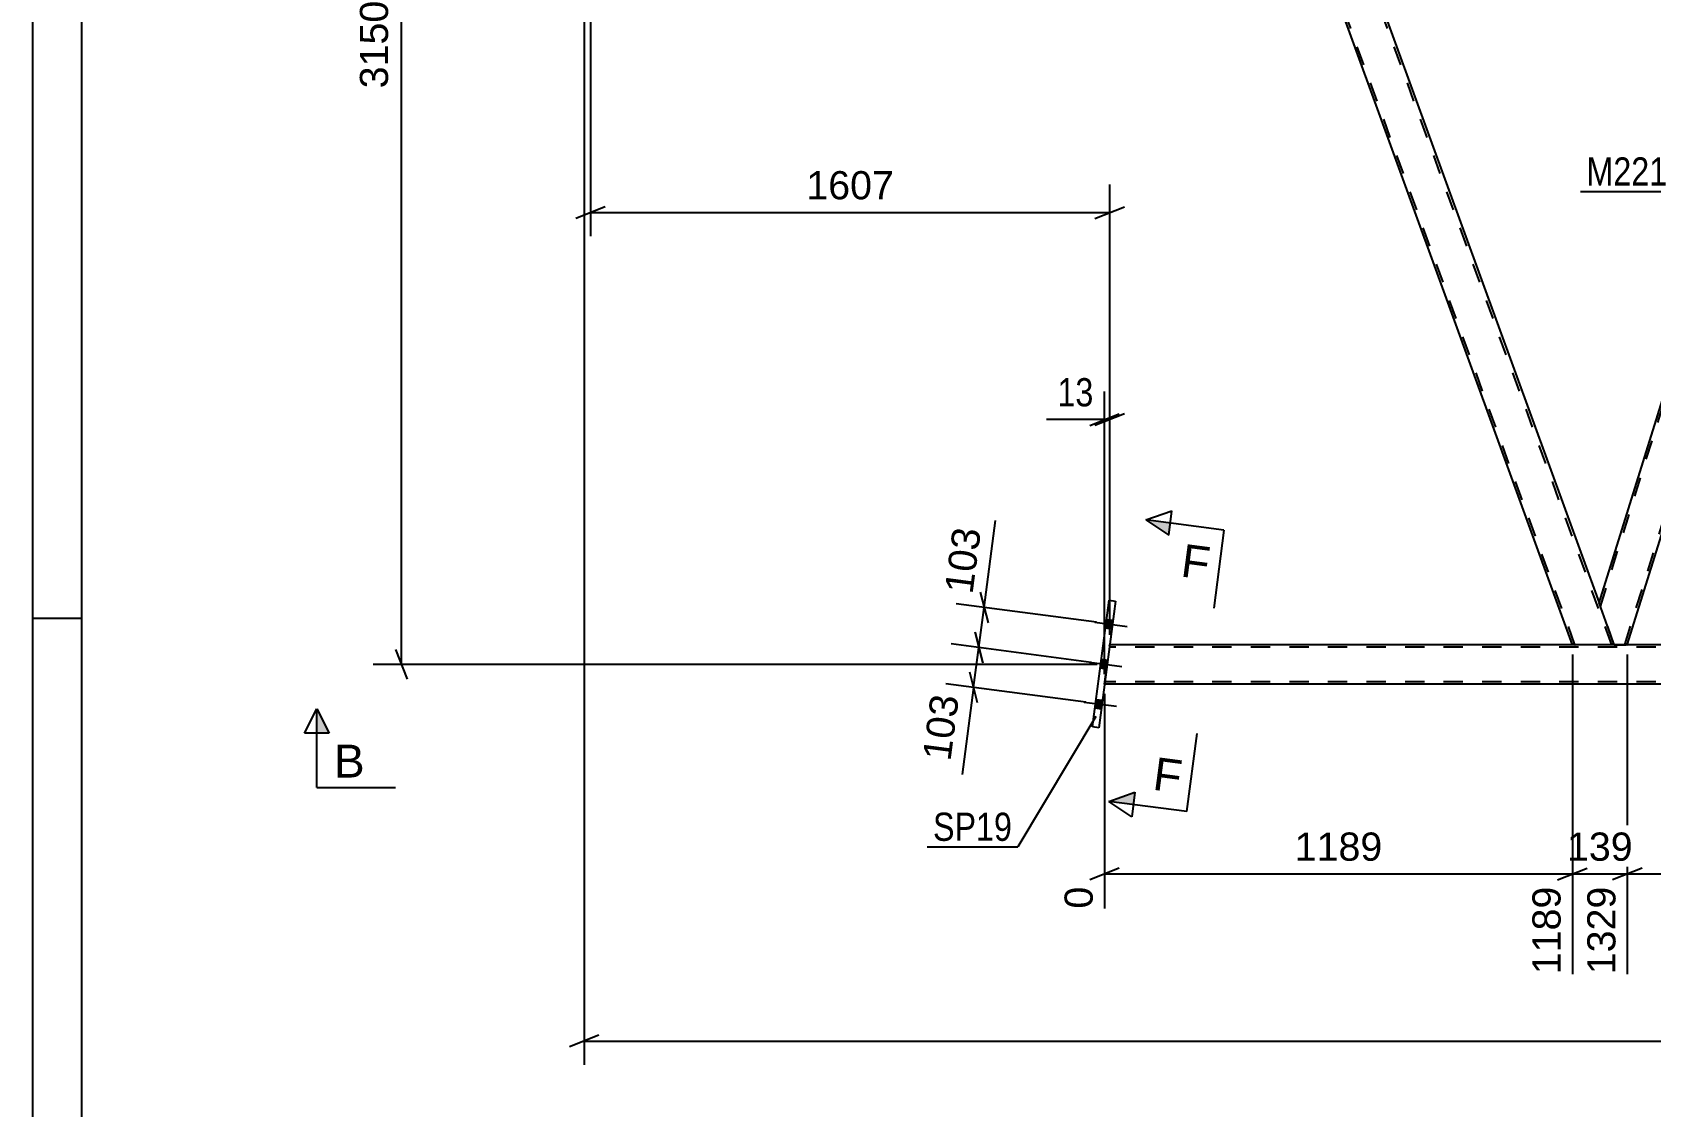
# Model space of a CAD drawing. Header units: millimetres. Extents: x -57 to 784, y -419 to 175.
# Drawn here: x -56.7 to 107.8, y -170.9 to -61.8 of the extents above; entities that cross this region are included whole.
import ezdxf

# ---------------------------------------------------------------- set-up
doc = ezdxf.new("R2010")
doc.units = ezdxf.units.MM
doc.linetypes.add('DXK_LINE_DOT2', pattern=[3.9198, 1.9599, -1.9599])
doc.styles.add('Arial', font='ARIAL.TTF', dxfattribs={"height": 0.2})
doc.styles.add('Arial Narrow', font='ARIALN.TTF', dxfattribs={"height": 0.2})

# ---------------------------------------------------------------- blocks, each defined once
blk = doc.blocks.new('Unknown-122571493-1113')
at = {"color": 5, "linetype": 'Continuous'}
for p, q in [((-56.74, 174.68), (-56.74, -419.32)), ((-51.74, 169.68), (-51.74, -414.32)), ((-51.74, -121.32), (-56.74, -121.32))]:
    blk.add_line(p, q, dxfattribs=at)
blk = doc.blocks.new('Part-122571493-2665 - 2452')
at = {"color": 2, "linetype": 'Continuous'}
for p, q in [((51.04, -132.36), (52.73, -119.47)), ((53.37, -119.56), (51.67, -132.44)), ((52.73, -119.47), (53.37, -119.56)), ((51.67, -132.44), (51.04, -132.36))]:
    blk.add_line(p, q, dxfattribs=at)
blk = doc.blocks.new('Part-122571493-2473 - 2452')
at = {"color": 2, "linetype": 'Continuous'}
for p, q in [((99.82, -124), (55.42, -2)), ((55.42, -2), (59.68, -2)), ((59.68, -2), (102.53, -119.75)), ((104.04, -124), (99.82, -124)), ((104.08, -124), (104.04, -124))]:
    blk.add_line(p, q, dxfattribs=at)
at = {"color": 7, "linetype": 'DXK_LINE_DOT2'}
for p, q in [((100.08, -124), (55.67, -2)), ((55.67, -2), (55.69, -2)), ((103.82, -124), (59.42, -2)), ((104.08, -124), (102.53, -119.75)), ((100.08, -124), (100.1, -124))]:
    blk.add_line(p, q, dxfattribs=at)
blk = doc.blocks.new('Bolt-122571493-2495 - 2452')
at = {"linetype": 'Continuous'}
for points in [[(53, -122.37), (53.11, -121.5), (52.48, -121.42), (52.36, -122.29)], [(53, -122.37), (53.11, -121.5), (52.48, -121.42), (52.36, -122.29)], [(53, -122.37), (53.11, -121.5), (52.48, -121.42), (52.36, -122.29)], [(52.46, -126.44), (52.58, -125.56), (51.94, -125.48), (51.83, -126.35)], [(52.46, -126.44), (52.58, -125.56), (51.94, -125.48), (51.83, -126.35)], [(51.93, -130.5), (52.04, -129.63), (51.41, -129.55), (51.29, -130.42)], [(51.93, -130.5), (52.04, -129.63), (51.41, -129.55), (51.29, -130.42)], [(51.93, -130.5), (52.04, -129.63), (51.41, -129.55), (51.29, -130.42)]]:
    blk.add_hatch(color=1, dxfattribs=at).paths.add_polyline_path(points)
at = {"color": 1, "linetype": 'Continuous'}
for p, q in [((51.27, -121.7), (54.56, -122.13)), ((51.27, -121.7), (54.56, -122.13)), ((51.27, -121.7), (54.56, -122.13)), ((52.48, -121.42), (53.11, -121.5)), ((52.48, -121.42), (53.11, -121.5)), ((52.48, -121.42), (53.11, -121.5)), ((52.36, -122.29), (53, -122.37)), ((52.36, -122.29), (53, -122.37)), ((52.36, -122.29), (53, -122.37)), ((50.73, -125.77), (54.03, -126.2)), ((50.73, -125.77), (54.03, -126.2)), ((51.83, -126.35), (52.46, -126.44)), ((51.83, -126.35), (52.46, -126.44)), ((51.94, -125.48), (52.58, -125.56)), ((51.94, -125.48), (52.58, -125.56)), ((50.2, -129.83), (53.49, -130.26)), ((50.2, -129.83), (53.49, -130.26)), ((50.2, -129.83), (53.49, -130.26)), ((51.41, -129.55), (52.04, -129.63)), ((51.41, -129.55), (52.04, -129.63)), ((51.41, -129.55), (52.04, -129.63)), ((51.29, -130.42), (51.93, -130.5)), ((51.29, -130.42), (51.93, -130.5)), ((51.29, -130.42), (51.93, -130.5))]:
    blk.add_line(p, q, dxfattribs=at)
blk = doc.blocks.new('Part-122571493-2734 - 2452')
at = {"color": 2, "linetype": 'Continuous'}
for p, q in [((102.53, -119.75), (139.24, -2)), ((140.55, -2), (139.24, -2)), ((142.1, -6.25), (140.55, -2)), ((105.4, -124), (142.1, -6.25)), ((104.08, -124), (102.53, -119.75)), ((104.08, -124), (104.89, -124)), ((105.36, -124), (104.89, -124)), ((105.36, -124), (105.4, -124))]:
    blk.add_line(p, q, dxfattribs=at)
at = {"color": 7, "linetype": 'DXK_LINE_DOT2'}
for p, q in [((102.67, -120.12), (139.49, -2)), ((105.15, -124), (141.96, -5.88)), ((104.89, -124), (105.25, -124))]:
    blk.add_line(p, q, dxfattribs=at)
blk = doc.blocks.new('Part-122571493-2896 - 2452')
at = {"color": 7, "linetype": 'DXK_LINE_DOT2'}
for p, q in [((52.26, -128), (52.78, -124)), ((708.02, -124.24), (52.75, -124.24)), ((105.4, -124), (99.82, -124)), ((708.02, -127.76), (52.29, -127.76))]:
    blk.add_line(p, q, dxfattribs=at)
at = {"color": 2, "linetype": 'Continuous'}
for p, q in [((99.82, -124), (52.78, -124)), ((180.21, -124), (105.4, -124)), ((180.21, -128), (52.26, -128))]:
    blk.add_line(p, q, dxfattribs=at)
blk = doc.blocks.new('StraightDimension-122571493-3613 - 2452')
at = {"color": 7, "linetype": 'Continuous'}
for p, q in [((-0.64, -7.5), (-0.64, -166.68)), ((0.86, -163.68), (-2.14, -164.88)), ((-0.64, -164.28), (717.28, -164.28))]:
    blk.add_line(p, q, dxfattribs=at)
blk = doc.blocks.new('StraightDimension-122571493-3069 - 2452')
at = {"color": 7, "linetype": 'Continuous'}
for p, q in [((52.26, -127), (52.26, -98.27)), ((52.78, -123), (52.78, -98.27)), ((50.76, -101.72), (53.76, -100.52)), ((54.28, -100.52), (51.28, -101.72)), ((52.26, -101.12), (52.78, -101.12))]:
    blk.add_line(p, q, dxfattribs=at)
at = {"color": 0}
blk.add_wipeout([(51.73, -100.37), (51.73, -96.17), (46.87, -96.17), (46.87, -100.37)], dxfattribs=at)
at = {"color": 7, "linetype": 'Continuous'}
blk.add_line((52.26, -101.12), (46.35, -101.12), dxfattribs=at)
blk.add_line((52.26, -101.12), (46.35, -101.12), dxfattribs=at)
at = {"color": 3, "style": 'Arial Narrow'}
blk.add_text('13', height=2.863, dxfattribs=at).set_placement((47.47, -99.77))
blk = doc.blocks.new('StraightDimension-122571493-3304 - 2452')
at = {"color": 7, "linetype": 'Continuous'}
for p, q in [((105.4, -125), (105.4, -157.49)), ((184.96, -125), (184.96, -157.49)), ((106.9, -146.7), (103.9, -147.9)), ((105.4, -147.3), (184.96, -147.3)), ((183.46, -147.9), (186.46, -146.7))]:
    blk.add_line(p, q, dxfattribs=at)
at = {"color": 0}
blk.add_wipeout([(150.22, -146.55), (150.22, -142.35), (140.13, -142.35), (140.13, -146.55)], dxfattribs=at)
at = {"color": 0, "linetype": 'Continuous'}
blk.add_wipeout([(184.36, -148), (180.16, -148), (180.16, -158.09), (184.36, -158.09)], dxfattribs=at)
at = {"color": 3, "style": 'Arial'}
blk.add_text('1989', height=2.865, dxfattribs=at).set_placement((140.73, -145.95))
at = {"color": 3, "linetype": 'Continuous', "style": 'Arial'}
blk.add_text('3318', height=2.865, rotation=90.0002, dxfattribs=at).set_placement((183.76, -157.49))
blk = doc.blocks.new('StraightDimension-122571493-3320 - 2452')
at = {"color": 7, "linetype": 'Continuous'}
for p, q in [((99.82, -125), (99.82, -157.49)), ((105.4, -125), (105.4, -157.49)), ((98.32, -147.9), (101.32, -146.7)), ((99.82, -147.3), (105.4, -147.3)), ((106.9, -146.7), (103.9, -147.9))]:
    blk.add_line(p, q, dxfattribs=at)
at = {"color": 0}
blk.add_wipeout([(106.55, -146.55), (106.55, -142.35), (98.67, -142.35), (98.67, -146.55)], dxfattribs=at)
at = {"color": 0, "linetype": 'Continuous'}
blk.add_wipeout([(104.8, -148), (100.6, -148), (100.6, -158.09), (104.8, -158.09)], dxfattribs=at)
at = {"color": 3, "style": 'Arial'}
blk.add_text('139', height=2.865, dxfattribs=at).set_placement((99.27, -145.95))
at = {"color": 3, "linetype": 'Continuous', "style": 'Arial'}
blk.add_text('1329', height=2.865, rotation=90.0002, dxfattribs=at).set_placement((104.2, -157.49))
blk = doc.blocks.new('StraightDimension-122571493-3525 - 2452')
at = {"color": 7, "linetype": 'Continuous'}
for p, q in [((99.82, -125), (99.82, -157.49)), ((52.26, -129), (52.26, -150.82)), ((53.76, -146.7), (50.76, -147.9)), ((52.26, -147.3), (99.82, -147.3)), ((98.32, -147.9), (101.32, -146.7))]:
    blk.add_line(p, q, dxfattribs=at)
at = {"color": 0}
blk.add_wipeout([(81.09, -146.55), (81.09, -142.35), (70.99, -142.35), (70.99, -146.55)], dxfattribs=at)
at = {"color": 0, "linetype": 'Continuous'}
for points in [[(51.66, -148), (47.46, -148), (47.46, -151.42), (51.66, -151.42)], [(99.22, -148), (95.02, -148), (95.02, -158.09), (99.22, -158.09)]]:
    blk.add_wipeout(points, dxfattribs=at)
at = {"color": 3, "style": 'Arial'}
blk.add_text('1189', height=2.865, dxfattribs=at).set_placement((71.59, -145.95))
at = {"color": 3, "linetype": 'Continuous', "style": 'Arial'}
for s, height, p in [('0', 2.87, (51.06, -150.82)), ('1189', 2.865, (98.62, -157.49))]:
    blk.add_text(s, height=height, rotation=90.0002, dxfattribs=at).set_placement(p)
blk = doc.blocks.new('StraightDimension-122571493-3540 - 2452')
at = {"color": 7, "linetype": 'Continuous'}
for p, q in [((51.43, -121.72), (37.19, -119.85)), ((39.62, -118.65), (40.42, -121.78)), ((39.48, -124.28), (40.02, -120.22)), ((39.88, -125.85), (39.09, -122.72)), ((50.89, -125.79), (36.66, -123.91))]:
    blk.add_line(p, q, dxfattribs=at)
at = {"color": 0}
blk.add_wipeout([(40.37, -111.8), (36.21, -111.25), (35.18, -119.05), (39.34, -119.6)], dxfattribs=at)
at = {"color": 7, "linetype": 'Continuous'}
blk.add_line((40.02, -120.22), (41.18, -111.37), dxfattribs=at)
blk.add_line((40.02, -120.22), (41.18, -111.37), dxfattribs=at)
at = {"color": 3, "style": 'Arial'}
blk.add_text('103', height=2.865, rotation=82.5002, dxfattribs=at).set_placement((38.83, -118.93))
blk = doc.blocks.new('StraightDimension-122571493-3553 - 2452')
at = {"color": 7, "linetype": 'Continuous'}
for p, q in [((39.09, -122.72), (39.88, -125.85)), ((50.89, -125.79), (36.66, -123.91)), ((38.95, -128.35), (39.48, -124.28)), ((50.36, -129.85), (36.12, -127.98)), ((39.35, -129.91), (38.55, -126.78))]:
    blk.add_line(p, q, dxfattribs=at)
at = {"color": 0}
blk.add_wipeout([(38.14, -128.77), (33.97, -128.22), (32.95, -136.03), (37.11, -136.58)], dxfattribs=at)
at = {"color": 7, "linetype": 'Continuous'}
blk.add_line((38.95, -128.35), (37.78, -137.19), dxfattribs=at)
blk.add_line((38.95, -128.35), (37.78, -137.19), dxfattribs=at)
at = {"color": 3, "style": 'Arial'}
blk.add_text('103', height=2.865, rotation=82.5002, dxfattribs=at).set_placement((36.59, -135.9))
blk = doc.blocks.new('StraightDimension-122571493-3567 - 2452')
at = {"color": 7, "linetype": 'Continuous'}
for p, q in [((0, -3), (0, -82.48)), ((52.78, -123), (52.78, -77.23)), ((1.5, -79.48), (-1.5, -80.68)), ((0, -80.08), (52.78, -80.08)), ((51.28, -80.68), (54.28, -79.48))]:
    blk.add_line(p, q, dxfattribs=at)
at = {"color": 0}
blk.add_wipeout([(31.44, -79.33), (31.44, -75.13), (21.34, -75.13), (21.34, -79.33)], dxfattribs=at)
at = {"color": 3, "style": 'Arial'}
blk.add_text('1607', height=2.865, dxfattribs=at).set_placement((21.94, -78.73))
blk = doc.blocks.new('StraightDimension-122571493-21750 - 2452')
at = {"color": 7, "linetype": 'Continuous'}
for p, q in [((-1, 0), (-22.08, 0)), ((-18.63, -1.5), (-19.83, 1.5)), ((-19.23, -126), (-19.23, 0)), ((-19.83, -124.5), (-18.63, -127.5)), ((51.52, -126), (-22.08, -126))]:
    blk.add_line(p, q, dxfattribs=at)
at = {"color": 0}
blk.add_wipeout([(-19.98, -57.95), (-24.18, -57.95), (-24.18, -68.05), (-19.98, -68.05)], dxfattribs=at)
at = {"color": 3, "style": 'Arial'}
blk.add_text('3150', height=2.865, rotation=90.0002, dxfattribs=at).set_placement((-20.58, -67.45))
blk = doc.blocks.new('Mark-122571493-2661 - 2452')
at = {"color": 0}
blk.add_wipeout([(42.86, -143.93), (42.86, -140.93), (34.82, -140.93), (34.82, -143.93)], dxfattribs=at)
blk.add_wipeout([(42.86, -143.93), (42.86, -140.93), (34.82, -140.93), (34.82, -143.93)], dxfattribs=at)
at = {"color": 30, "linetype": 'Continuous'}
for p in [(51.37, -131.31), (34.22, -144.53)]:
    blk.add_line(p, (43.46, -144.53), dxfattribs=at)
at = {"color": 3, "style": 'Arial Narrow'}
blk.add_text('SP19', height=2.863, dxfattribs=at).set_placement((34.82, -143.93))
blk = doc.blocks.new('Mark-122571493-2730 - 2452')
at = {"color": 0}
blk.add_wipeout([(109.47, -77.33), (109.47, -74.33), (101.25, -74.33), (101.25, -77.33)], dxfattribs=at)
blk.add_wipeout([(109.47, -77.33), (109.47, -74.33), (101.25, -74.33), (101.25, -77.33)], dxfattribs=at)
at = {"color": 30, "linetype": 'Continuous'}
for p in [(100.65, -77.93), (113.92, -85.68)]:
    blk.add_line(p, (110.07, -77.93), dxfattribs=at)
at = {"color": 3, "style": 'Arial Narrow'}
blk.add_text('M221', height=2.863, dxfattribs=at).set_placement((101.25, -77.33))
blk = doc.blocks.new('SectionMark-122571493-4274 - 2452')
at = {"linetype": 'Continuous'}
for points in [[(58.95, -111.62), (58.79, -112.86), (56.47, -111.3)], [(55.35, -139), (55.18, -140.24), (52.7, -139.92)]]:
    blk.add_hatch(color=6, dxfattribs=at).paths.add_polyline_path(points)
at = {"color": 6, "linetype": 'Continuous'}
for p, q in [((56.47, -111.3), (59.11, -110.39)), ((64.4, -112.34), (56.47, -111.3)), ((56.47, -111.3), (58.79, -112.86)), ((52.7, -139.92), (55.35, -139)), ((55.35, -139), (55.02, -141.48)), ((55.02, -141.48), (52.7, -139.92))]:
    blk.add_line(p, q, dxfattribs=at)
at = {"color": 0, "linetype": 'Continuous'}
for points in [[(62.73, -117.42), (63.18, -113.95), (60.36, -113.58), (59.9, -117.05)], [(59.87, -139.1), (60.33, -135.63), (57.5, -135.25), (57.05, -138.72)]]:
    blk.add_wipeout(points, dxfattribs=at)
at = {"color": 6, "linetype": 'Continuous'}
for p, q in [((58.79, -112.86), (59.11, -110.39)), ((64.4, -112.34), (63.36, -120.27)), ((60.64, -140.96), (61.68, -133.03)), ((60.64, -140.96), (52.7, -139.92))]:
    blk.add_line(p, q, dxfattribs=at)
at = {"color": 3, "linetype": 'Continuous', "style": 'Arial'}
for p in [(59.9, -117.05), (57.05, -138.72)]:
    blk.add_text('F', height=3.34, rotation=-7.5, dxfattribs=at).set_placement(p)
blk = doc.blocks.new('SectionMark-122571493-4280 - 2452')
at = {"linetype": 'Continuous'}
blk.add_hatch(color=6, dxfattribs=at).paths.add_polyline_path([(-26.57, -133), (-27.82, -133), (-27.82, -130.5)])
at = {"color": 6, "linetype": 'Continuous'}
for p, q in [((-29.07, -133), (-27.82, -130.5)), ((-27.82, -138.5), (-27.82, -130.5)), ((-27.82, -130.5), (-26.57, -133)), ((-26.57, -133), (-29.07, -133)), ((-27.82, -138.5), (-19.82, -138.5))]:
    blk.add_line(p, q, dxfattribs=at)
at = {"color": 0, "linetype": 'Continuous'}
blk.add_wipeout([(-22.96, -137.5), (-22.96, -134), (-26.07, -134), (-26.07, -137.5)], dxfattribs=at)
at = {"color": 3, "linetype": 'Continuous', "style": 'Arial'}
blk.add_text('B', height=3.34, dxfattribs=at).set_placement((-26.07, -137.5))

msp = doc.modelspace()

# ---------------------------------------------------------------- block references
for name in ['Unknown-122571493-1113', 'Part-122571493-2473 - 2452', 'Part-122571493-2734 - 2452', 'Part-122571493-2665 - 2452', 'Bolt-122571493-2495 - 2452', 'Part-122571493-2896 - 2452']:
    msp.add_blockref(name, (0, 0))

# ---------------------------------------------------------------- next in the draw order: block references
msp.add_blockref('StraightDimension-122571493-3613 - 2452', (0, 0))

# ---------------------------------------------------------------- next in the draw order: block references
for name in ['Mark-122571493-2730 - 2452', 'StraightDimension-122571493-3069 - 2452', 'StraightDimension-122571493-3304 - 2452']:
    msp.add_blockref(name, (0, 0))

# ---------------------------------------------------------------- next in the draw order: block references
msp.add_blockref('StraightDimension-122571493-3320 - 2452', (0, 0))

# ---------------------------------------------------------------- next in the draw order: block references
msp.add_blockref('StraightDimension-122571493-3525 - 2452', (0, 0))

# ---------------------------------------------------------------- next in the draw order: block references
msp.add_blockref('StraightDimension-122571493-3540 - 2452', (0, 0))

# ---------------------------------------------------------------- next in the draw order: block references
msp.add_blockref('StraightDimension-122571493-3553 - 2452', (0, 0))

# ---------------------------------------------------------------- next in the draw order: block references
for name in ['StraightDimension-122571493-3567 - 2452', 'Mark-122571493-2661 - 2452']:
    msp.add_blockref(name, (0, 0))

# ---------------------------------------------------------------- next in the draw order: block references
for name in ['StraightDimension-122571493-21750 - 2452', 'SectionMark-122571493-4274 - 2452']:
    msp.add_blockref(name, (0, 0))

# ---------------------------------------------------------------- next in the draw order: block references
msp.add_blockref('SectionMark-122571493-4280 - 2452', (0, 0))

doc.saveas('drawing.dxf')
